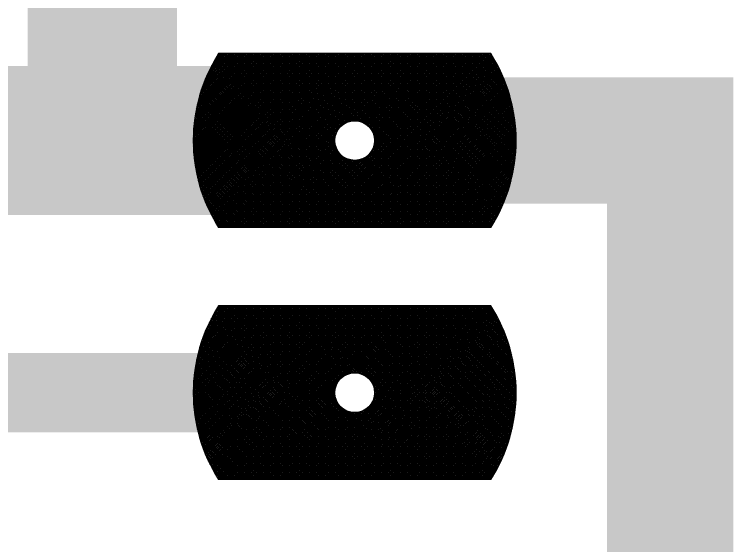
# Model space of a CAD drawing. Extents: x 0 to 395, y 0 to 270.
# Drawn here: x 320.43 to 327.7, y 117.21 to 122.56 of the extents above; entities that cross this region are included whole.
import ezdxf

# ---------------------------------------------------------------- set-up
doc = ezdxf.new("R2010")
doc.units = 0
doc.header["$LTSCALE"] = 0.3
doc.layers.get('0').update_dxf_attribs({"linetype": 'CONTINUOUS'})

# ---------------------------------------------------------------- blocks, each defined once
blk = doc.blocks.new('*X8')
at = {"color": 0}
for p, q in [((70.13, 78.739), (71.006, 79.615)), ((70.1301, 78.7215), (71.0237, 79.615)), ((70.1301, 78.7568), (70.9883, 79.615)), ((70.1304, 78.7041), (71.0413, 79.615)), ((70.1304, 78.7748), (70.9706, 79.615)), ((70.1309, 78.6869), (71.059, 79.615)), ((70.1309, 78.7929), (70.9529, 79.615)), ((70.1315, 78.6698), (71.0767, 79.615)), ((70.1316, 78.8113), (70.9353, 79.615)), ((70.1323, 78.653), (71.0944, 79.615)), ((70.1325, 78.8299), (70.9176, 79.615)), ((70.1333, 78.6363), (71.112, 79.615)), ((70.1336, 78.8487), (70.8999, 79.615)), ((70.1345, 78.6197), (71.1297, 79.615)), ((70.135, 78.8678), (70.8822, 79.615)), ((70.1358, 78.6034), (71.1474, 79.615)), ((70.1367, 78.8871), (70.8646, 79.615)), ((70.1372, 78.5871), (71.1651, 79.615)), ((70.1386, 78.9067), (70.8469, 79.615)), ((70.1388, 78.5711), (71.1828, 79.615)), ((70.1406, 78.5551), (71.2004, 79.615)), ((70.1407, 78.9265), (70.8292, 79.615)), ((70.1424, 78.5393), (71.2181, 79.615)), ((70.1432, 78.9467), (70.8115, 79.615)), ((70.1445, 78.5237), (71.2358, 79.615)), ((70.1459, 78.9671), (70.7938, 79.615)), ((70.1466, 78.5082), (71.2535, 79.615)), ((70.1489, 78.4928), (71.2711, 79.615)), ((70.149, 78.9878), (70.7762, 79.615)), ((70.1513, 78.4775), (71.2888, 79.615)), ((70.1524, 79.0089), (70.7585, 79.615)), ((70.1539, 78.4624), (71.3065, 79.615)), ((70.1561, 79.0303), (70.7408, 79.615)), ((70.1566, 78.4474), (71.3242, 79.615)), ((70.1594, 78.4325), (71.3419, 79.615)), ((70.1603, 79.0521), (70.7231, 79.615)), ((70.1623, 78.4177), (71.3595, 79.615)), ((70.1648, 79.0743), (70.7055, 79.615)), ((70.1653, 78.4031), (71.3772, 79.615)), ((70.1685, 78.3886), (71.3949, 79.615)), ((70.1697, 79.0969), (70.6878, 79.615)), ((70.1717, 78.3742), (71.4126, 79.615)), ((70.175, 79.1199), (70.6701, 79.615)), ((70.1751, 78.3599), (71.4302, 79.615)), ((70.1786, 78.3457), (71.4479, 79.615)), ((70.1809, 79.1435), (70.6524, 79.615)), ((70.1822, 78.3316), (71.4656, 79.615)), ((70.1859, 78.3176), (71.4833, 79.615)), ((70.1872, 79.1675), (70.6347, 79.615)), ((70.1897, 78.3037), (71.5009, 79.615)), ((70.1936, 78.2899), (71.5186, 79.615)), ((70.1942, 79.1921), (70.6171, 79.615)), ((70.1976, 78.2763), (71.5363, 79.615)), ((70.2017, 78.2627), (71.554, 79.615)), ((70.2017, 79.2173), (70.5994, 79.615)), ((70.2059, 78.2492), (71.5717, 79.615)), ((70.2099, 79.2431), (70.5817, 79.615)), ((70.2102, 78.2358), (71.5893, 79.615)), ((70.2146, 78.2226), (71.607, 79.615)), ((70.2188, 79.2697), (70.564, 79.615)), ((70.2191, 78.2094), (71.6247, 79.615)), ((70.2237, 78.1963), (71.6424, 79.615)), ((70.2283, 78.1833), (71.66, 79.615)), ((70.2285, 79.2971), (70.5464, 79.615)), ((70.2331, 78.1704), (71.6777, 79.615)), ((70.238, 78.1576), (71.6954, 79.615)), ((70.2391, 79.3254), (70.5287, 79.615)), ((70.2429, 78.1448), (71.7131, 79.615)), ((70.248, 78.1322), (71.7308, 79.615)), ((70.2508, 79.3548), (70.511, 79.615)), ((70.2531, 78.1196), (71.7484, 79.615)), ((70.2583, 78.1072), (71.7661, 79.615)), ((70.2636, 78.0948), (71.7838, 79.615)), ((70.2636, 79.3853), (70.4933, 79.615)), ((70.269, 78.0825), (71.8015, 79.615)), ((70.2744, 78.0703), (71.8191, 79.615)), ((70.2778, 79.4172), (70.4756, 79.615)), ((70.28, 78.0581), (71.8368, 79.615)), ((70.2856, 78.0461), (71.8545, 79.615)), ((70.2913, 78.0341), (71.8722, 79.615)), ((70.2936, 79.4507), (70.458, 79.615)), ((70.2971, 78.0222), (71.8899, 79.615)), ((70.303, 78.0104), (71.9075, 79.615)), ((70.3089, 77.9987), (71.9252, 79.615)), ((70.3114, 79.4861), (70.4403, 79.615)), ((70.315, 77.9871), (71.9429, 79.615)), ((70.3211, 77.9755), (71.9606, 79.615)), ((70.3273, 77.964), (71.9782, 79.615)), ((70.3317, 79.5241), (70.4226, 79.615)), ((70.3335, 77.9526), (71.9959, 79.615)), ((70.3399, 77.9413), (72.0136, 79.615)), ((70.3463, 77.93), (72.0313, 79.615)), ((72.0416, 77.865), (70.3501, 79.5566)), ((70.3528, 77.9188), (72.049, 79.615)), ((70.3551, 79.5652), (70.4049, 79.615)), ((72.0593, 77.865), (70.3566, 79.5677)), ((70.3593, 77.9077), (72.0666, 79.615)), ((72.077, 77.865), (70.3632, 79.5788)), ((70.366, 77.8967), (72.0843, 79.615)), ((72.0947, 77.865), (70.3699, 79.5898)), ((70.3727, 77.8857), (72.102, 79.615)), ((72.1123, 77.865), (70.3767, 79.6007)), ((70.3795, 77.8748), (72.1197, 79.615)), ((70.383, 79.6107), (70.3873, 79.615)), ((72.13, 77.865), (70.3835, 79.6115)), ((70.3873, 77.865), (72.1373, 79.615)), ((72.1477, 77.865), (70.3977, 79.615)), ((70.405, 77.865), (72.155, 79.615)), ((72.1654, 77.865), (70.4154, 79.615)), ((70.4227, 77.865), (72.1727, 79.615)), ((72.1831, 77.865), (70.4331, 79.615)), ((70.4404, 77.865), (72.1904, 79.615)), ((72.2007, 77.865), (70.4507, 79.615)), ((70.4581, 77.865), (72.2081, 79.615)), ((72.2184, 77.865), (70.4684, 79.615)), ((70.4757, 77.865), (72.2257, 79.615)), ((72.2361, 77.865), (70.4861, 79.615)), ((70.4934, 77.865), (72.2434, 79.615)), ((72.2538, 77.865), (70.5038, 79.615)), ((70.5111, 77.865), (72.2611, 79.615)), ((72.2714, 77.865), (70.5214, 79.615)), ((70.5288, 77.865), (72.2788, 79.615)), ((72.2891, 77.865), (70.5391, 79.615)), ((70.5464, 77.865), (72.2964, 79.615)), ((72.3068, 77.865), (70.5568, 79.615)), ((70.5641, 77.865), (72.3141, 79.615)), ((72.3245, 77.865), (70.5745, 79.615)), ((70.5818, 77.865), (72.3318, 79.615)), ((72.3422, 77.865), (70.5922, 79.615)), ((71.5781, 78.6468), (70.6098, 79.615)), ((71.565, 78.6775), (70.6275, 79.615)), ((71.5588, 78.7014), (70.6452, 79.615)), ((71.5558, 78.7221), (70.6629, 79.615)), ((71.555, 78.7405), (70.6805, 79.615)), ((71.5558, 78.7575), (70.6982, 79.615)), ((71.5578, 78.7731), (70.7159, 79.615)), ((71.5608, 78.7878), (70.7336, 79.615)), ((71.5647, 78.8016), (70.7513, 79.615)), ((71.5694, 78.8145), (70.7689, 79.615)), ((71.5748, 78.8268), (70.7866, 79.615)), ((71.5809, 78.8384), (70.8043, 79.615)), ((71.5876, 78.8494), (70.822, 79.615)), ((71.5948, 78.8598), (70.8396, 79.615)), ((71.6027, 78.8696), (70.8573, 79.615)), ((71.6111, 78.8789), (70.875, 79.615)), ((71.6201, 78.8876), (70.8927, 79.615)), ((71.6296, 78.8958), (70.9104, 79.615)), ((71.6396, 78.9034), (70.928, 79.615)), ((71.6503, 78.9104), (70.9457, 79.615)), ((71.6616, 78.9168), (70.9634, 79.615)), ((71.6734, 78.9226), (70.9811, 79.615)), ((71.686, 78.9277), (70.9987, 79.615)), ((71.6993, 78.9321), (71.0164, 79.615)), ((71.7135, 78.9356), (71.0341, 79.615)), ((71.7285, 78.9382), (71.0518, 79.615)), ((71.7447, 78.9397), (71.0695, 79.615)), ((71.7623, 78.9399), (71.0871, 79.615)), ((71.7816, 78.9382), (71.1048, 79.615)), ((71.8034, 78.934), (71.1225, 79.615)), ((71.8296, 78.9256), (71.1402, 79.615)), ((71.8674, 78.9054), (71.1578, 79.615)), ((71.1652, 77.865), (72.9152, 79.615)), ((72.9255, 77.865), (71.1755, 79.615)), ((71.1828, 77.865), (72.9328, 79.615)), ((72.9432, 77.865), (71.1932, 79.615)), ((71.2005, 77.865), (72.9505, 79.615)), ((72.9609, 77.865), (71.2109, 79.615)), ((71.2182, 77.865), (72.9682, 79.615)), ((72.9786, 77.865), (71.2286, 79.615)), ((71.2359, 77.865), (72.9859, 79.615)), ((72.9962, 77.865), (71.2462, 79.615)), ((71.2536, 77.865), (73.0036, 79.615)), ((73.0139, 77.865), (71.2639, 79.615)), ((71.2712, 77.865), (73.0212, 79.615)), ((73.0316, 77.865), (71.2816, 79.615)), ((71.2889, 77.865), (73.0389, 79.615)), ((73.0493, 77.865), (71.2993, 79.615)), ((71.3066, 77.865), (73.0566, 79.615)), ((73.0669, 77.865), (71.3169, 79.615)), ((71.3243, 77.865), (73.0743, 79.615)), ((73.0846, 77.865), (71.3346, 79.615)), ((71.3419, 77.865), (73.0919, 79.615)), ((73.1023, 77.865), (71.3523, 79.615)), ((71.3596, 77.865), (73.1096, 79.615)), ((73.12, 77.865), (71.37, 79.615)), ((71.3773, 77.865), (73.1255, 79.6132)), ((73.1295, 77.8732), (71.3877, 79.615)), ((71.395, 77.865), (73.1323, 79.6023)), ((73.1363, 77.884), (71.4053, 79.615)), ((71.4127, 77.865), (73.1391, 79.5914)), ((73.143, 77.895), (71.423, 79.615)), ((71.4303, 77.865), (73.1458, 79.5805)), ((73.1497, 77.906), (71.4407, 79.615)), ((71.448, 77.865), (73.1524, 79.5694)), ((73.1562, 77.9171), (71.4584, 79.615)), ((71.4657, 77.865), (73.1589, 79.5583)), ((73.1627, 77.9283), (71.476, 79.615)), ((71.4834, 77.865), (73.1654, 79.5471)), ((73.1692, 77.9395), (71.4937, 79.615)), ((73.1755, 77.9509), (71.5114, 79.615)), ((73.1818, 77.9623), (71.5291, 79.615)), ((73.188, 77.9738), (71.5468, 79.615)), ((73.1941, 77.9853), (71.5644, 79.615)), ((73.2002, 77.9969), (71.5821, 79.615)), ((73.2061, 78.0087), (71.5998, 79.615)), ((73.212, 78.0205), (71.6175, 79.615)), ((71.6328, 78.8983), (72.3495, 79.615)), ((73.2178, 78.0323), (71.6351, 79.615)), ((73.2235, 78.0443), (71.6528, 79.615)), ((73.2292, 78.0563), (71.6705, 79.615)), ((71.6758, 78.9237), (72.3672, 79.615)), ((73.2347, 78.0684), (71.6882, 79.615)), ((71.7029, 78.9331), (72.3848, 79.615)), ((73.2402, 78.0806), (71.7059, 79.615)), ((73.2456, 78.0929), (71.7235, 79.615)), ((71.7253, 78.9378), (72.4025, 79.615)), ((73.2509, 78.1053), (71.7412, 79.615)), ((71.7449, 78.9397), (72.4202, 79.615)), ((73.2561, 78.1177), (71.7589, 79.615)), ((71.7627, 78.9399), (72.4379, 79.615)), ((73.2613, 78.1303), (71.7766, 79.615)), ((71.7791, 78.9385), (72.4555, 79.615)), ((73.2663, 78.1429), (71.7942, 79.615)), ((71.7943, 78.9361), (72.4732, 79.615)), ((71.8086, 78.9327), (72.4909, 79.615)), ((73.2713, 78.1556), (71.8119, 79.615)), ((71.822, 78.9284), (72.5086, 79.615)), ((73.2762, 78.1684), (71.8296, 79.615)), ((71.8347, 78.9234), (72.5263, 79.615)), ((71.8467, 78.9177), (72.5439, 79.615)), ((73.2809, 78.1813), (71.8473, 79.615)), ((71.858, 78.9114), (72.5616, 79.615)), ((73.2856, 78.1943), (71.865, 79.615)), ((71.8688, 78.9045), (72.5793, 79.615)), ((71.8789, 78.897), (72.597, 79.615)), ((73.2902, 78.2074), (71.8826, 79.615)), ((71.8885, 78.8889), (72.6146, 79.615)), ((71.8976, 78.8803), (72.6323, 79.615)), ((73.2947, 78.2206), (71.9003, 79.615)), ((71.9061, 78.8711), (72.65, 79.615)), ((71.914, 78.8613), (72.6677, 79.615)), ((73.2992, 78.2338), (71.918, 79.615)), ((71.9214, 78.851), (72.6854, 79.615)), ((71.9281, 78.8401), (72.703, 79.615)), ((71.9343, 78.8286), (72.7207, 79.615)), ((71.9347, 78.6522), (72.8975, 79.615)), ((73.3035, 78.2472), (71.9357, 79.615)), ((71.9398, 78.8164), (72.7384, 79.615)), ((71.9446, 78.8036), (72.7561, 79.615)), ((71.9462, 78.6814), (72.8798, 79.615)), ((71.9487, 78.7899), (72.7737, 79.615)), ((71.9518, 78.7754), (72.7914, 79.615)), ((71.9519, 78.7047), (72.8621, 79.615)), ((73.3077, 78.2606), (71.9533, 79.615)), ((71.954, 78.7599), (72.8091, 79.615)), ((71.9544, 78.725), (72.8445, 79.615)), ((71.955, 78.7432), (72.8268, 79.615)), ((73.3118, 78.2742), (71.971, 79.615)), ((73.3158, 78.2879), (71.9887, 79.615)), ((73.3198, 78.3016), (72.0064, 79.615)), ((73.3236, 78.3155), (72.024, 79.615)), ((73.3273, 78.3294), (72.0417, 79.615)), ((73.3309, 78.3435), (72.0594, 79.615)), ((73.3344, 78.3577), (72.0771, 79.615)), ((73.3378, 78.372), (72.0948, 79.615)), ((73.3411, 78.3864), (72.1124, 79.615)), ((73.3442, 78.4009), (72.1301, 79.615)), ((73.3473, 78.4155), (72.1478, 79.615)), ((73.3502, 78.4303), (72.1655, 79.615)), ((73.353, 78.4451), (72.1831, 79.615)), ((73.3557, 78.4601), (72.2008, 79.615)), ((73.3583, 78.4752), (72.2185, 79.615)), ((73.3607, 78.4905), (72.2362, 79.615)), ((73.363, 78.5058), (72.2539, 79.615)), ((73.3652, 78.5213), (72.2715, 79.615)), ((73.3673, 78.537), (72.2892, 79.615)), ((73.3692, 78.5527), (72.3069, 79.615)), ((73.3709, 78.5686), (72.3246, 79.615)), ((73.3726, 78.5847), (72.3422, 79.615)), ((73.374, 78.6009), (72.3599, 79.615)), ((73.3754, 78.6172), (72.3776, 79.615)), ((73.3765, 78.6338), (72.3953, 79.615)), ((73.3775, 78.6504), (72.413, 79.615)), ((73.3784, 78.6673), (72.4306, 79.615)), ((73.379, 78.6843), (72.4483, 79.615)), ((73.3795, 78.7014), (72.466, 79.615)), ((73.3799, 78.7188), (72.4837, 79.615)), ((73.38, 78.7364), (72.5013, 79.615)), ((73.3799, 78.7541), (72.519, 79.615)), ((73.3797, 78.772), (72.5367, 79.615)), ((73.3792, 78.7902), (72.5544, 79.615)), ((73.3786, 78.8085), (72.5721, 79.615)), ((73.3777, 78.8271), (72.5897, 79.615)), ((73.3765, 78.8459), (72.6074, 79.615)), ((73.3752, 78.8649), (72.6251, 79.615)), ((73.3736, 78.8842), (72.6428, 79.615)), ((73.3717, 78.9037), (72.6604, 79.615)), ((73.3696, 78.9235), (72.6781, 79.615)), ((73.3672, 78.9436), (72.6958, 79.615)), ((73.3645, 78.964), (72.7135, 79.615)), ((73.3615, 78.9847), (72.7312, 79.615)), ((73.3581, 79.0057), (72.7488, 79.615)), ((73.3544, 79.0271), (72.7665, 79.615)), ((73.3504, 79.0488), (72.7842, 79.615)), ((73.3459, 79.0709), (72.8019, 79.615)), ((73.3411, 79.0934), (72.8195, 79.615)), ((73.3358, 79.1164), (72.8372, 79.615)), ((73.33, 79.1399), (72.8549, 79.615)), ((73.3238, 79.1638), (72.8726, 79.615)), ((73.3169, 79.1883), (72.8903, 79.615)), ((73.3095, 79.2134), (72.9079, 79.615)), ((73.3014, 79.2392), (72.9256, 79.615)), ((73.2926, 79.2657), (72.9433, 79.615)), ((73.283, 79.2929), (72.961, 79.615)), ((73.2725, 79.3211), (72.9786, 79.615)), ((73.2611, 79.3503), (72.9963, 79.615)), ((73.2484, 79.3806), (73.014, 79.615)), ((73.2344, 79.4122), (73.0317, 79.615)), ((73.2189, 79.4455), (73.0494, 79.615)), ((73.2014, 79.4806), (73.067, 79.615)), ((73.1816, 79.5181), (73.0847, 79.615)), ((73.1587, 79.5587), (73.1024, 79.615)), ((73.1316, 79.6034), (73.1201, 79.615)), ((71.9179, 77.865), (70.3065, 79.4764)), ((71.9356, 77.865), (70.3125, 79.4881)), ((71.9532, 77.865), (70.3185, 79.4997)), ((71.9709, 77.865), (70.3247, 79.5112)), ((71.9886, 77.865), (70.3309, 79.5227)), ((72.0063, 77.865), (70.3372, 79.5341)), ((72.024, 77.865), (70.3436, 79.5454)), ((71.501, 77.865), (73.1718, 79.5358)), ((71.5187, 77.865), (73.1781, 79.5244)), ((71.5364, 77.865), (73.1844, 79.513)), ((71.5541, 77.865), (73.1905, 79.5015)), ((71.5717, 77.865), (73.1966, 79.4899)), ((71.5894, 77.865), (73.2026, 79.4782)), ((71.8118, 77.865), (70.2722, 79.4047)), ((71.8295, 77.865), (70.2777, 79.4168)), ((71.8472, 77.865), (70.2833, 79.4289)), ((71.8649, 77.865), (70.2889, 79.4409)), ((71.8825, 77.865), (70.2947, 79.4528)), ((71.9002, 77.865), (70.3005, 79.4647)), ((71.6071, 77.865), (73.2086, 79.4665)), ((71.6248, 77.865), (73.2144, 79.4546)), ((71.6425, 77.865), (73.2202, 79.4427)), ((71.6601, 77.865), (73.2259, 79.4307)), ((71.6778, 77.865), (73.2315, 79.4187)), ((71.6955, 77.865), (73.237, 79.4065)), ((71.7058, 77.865), (70.2409, 79.3299)), ((71.7234, 77.865), (70.2459, 79.3426)), ((71.7411, 77.865), (70.2509, 79.3552)), ((71.7588, 77.865), (70.2561, 79.3677)), ((71.7765, 77.865), (70.2614, 79.3801)), ((71.7942, 77.865), (70.2667, 79.3924)), ((71.7132, 77.865), (73.2425, 79.3943)), ((71.7308, 77.865), (73.2478, 79.382)), ((71.7485, 77.865), (73.2531, 79.3696)), ((71.7662, 77.865), (73.2583, 79.3571)), ((71.7839, 77.865), (73.2634, 79.3445)), ((71.8016, 77.865), (73.2684, 79.3318)), ((71.6174, 77.865), (70.2172, 79.2652)), ((71.6351, 77.865), (70.2217, 79.2783)), ((71.6527, 77.865), (70.2264, 79.2913)), ((71.6704, 77.865), (70.2311, 79.3043)), ((71.6881, 77.865), (70.2359, 79.3171)), ((71.8192, 77.865), (73.2733, 79.3191)), ((71.8369, 77.865), (73.2782, 79.3062)), ((71.8546, 77.865), (73.2829, 79.2933)), ((71.8723, 77.865), (73.2876, 79.2803)), ((71.8899, 77.865), (73.2921, 79.2672)), ((71.5113, 77.865), (70.1919, 79.1844)), ((71.529, 77.865), (70.1959, 79.1981)), ((71.5467, 77.865), (70.2, 79.2117)), ((71.5643, 77.865), (70.2041, 79.2252)), ((71.582, 77.865), (70.2084, 79.2386)), ((71.5997, 77.865), (70.2127, 79.2519)), ((71.9076, 77.865), (73.2966, 79.254)), ((71.9253, 77.865), (73.301, 79.2407)), ((71.943, 77.865), (73.3052, 79.2272)), ((71.9607, 77.865), (73.3094, 79.2138)), ((71.9783, 77.865), (73.3135, 79.2002)), ((71.996, 77.865), (73.3175, 79.1865)), ((71.4229, 77.865), (70.1737, 79.1142)), ((71.4406, 77.865), (70.1771, 79.1285)), ((71.4583, 77.865), (70.1807, 79.1426)), ((71.476, 77.865), (70.1843, 79.1566)), ((71.4936, 77.865), (70.1881, 79.1706)), ((72.0137, 77.865), (73.3213, 79.1727)), ((72.0314, 77.865), (73.3251, 79.1587)), ((72.049, 77.865), (73.3288, 79.1447)), ((72.0667, 77.865), (73.3324, 79.1306)), ((72.0844, 77.865), (73.3358, 79.1164)), ((71.3345, 77.865), (70.1582, 79.0413)), ((71.3522, 77.865), (70.1611, 79.0562)), ((71.3699, 77.865), (70.164, 79.0708)), ((71.3876, 77.865), (70.1671, 79.0854)), ((71.4052, 77.865), (70.1704, 79.0999)), ((72.1021, 77.865), (73.3391, 79.1021)), ((72.1198, 77.865), (73.3424, 79.0876)), ((72.1374, 77.865), (73.3455, 79.0731)), ((72.1551, 77.865), (73.3485, 79.0584)), ((72.1728, 77.865), (73.3514, 79.0436)), ((71.2461, 77.865), (70.1457, 78.9654)), ((71.2638, 77.865), (70.148, 78.9809)), ((71.2815, 77.865), (70.1503, 78.9962)), ((71.2992, 77.865), (70.1528, 79.0114)), ((71.3169, 77.865), (70.1554, 79.0264)), ((72.1905, 77.865), (73.3542, 79.0287)), ((72.2081, 77.865), (73.3568, 79.0136)), ((72.2258, 77.865), (73.3593, 78.9985)), ((72.2435, 77.865), (73.3617, 78.9832)), ((72.2612, 77.865), (73.364, 78.9678)), ((71.1754, 77.865), (70.1381, 78.9023)), ((71.1931, 77.865), (70.1398, 78.9183)), ((71.2108, 77.865), (70.1416, 78.9341)), ((71.2285, 77.865), (70.1436, 78.9499)), ((72.2789, 77.865), (73.3661, 78.9522)), ((72.2965, 77.865), (73.3681, 78.9365)), ((72.3142, 77.865), (73.3699, 78.9207)), ((72.3319, 77.865), (73.3716, 78.9047)), ((71.087, 77.865), (70.132, 78.8201)), ((71.1047, 77.865), (70.1329, 78.8368)), ((71.1224, 77.865), (70.134, 78.8534)), ((71.1401, 77.865), (70.1352, 78.8699)), ((71.1578, 77.865), (70.1366, 78.8862)), ((70.5995, 77.865), (71.5967, 78.8622)), ((70.6172, 77.865), (71.5713, 78.8192)), ((72.9078, 77.865), (71.9204, 78.8524)), ((72.3496, 77.865), (73.3732, 78.8886)), ((72.3672, 77.865), (73.3746, 78.8724)), ((72.3849, 77.865), (73.3759, 78.8559)), ((72.4026, 77.865), (73.377, 78.8394)), ((72.4203, 77.865), (73.3779, 78.8226)), ((71.0163, 77.865), (70.13, 78.7513)), ((71.034, 77.865), (70.1303, 78.7688)), ((71.0517, 77.865), (70.1307, 78.786)), ((71.0694, 77.865), (70.1312, 78.8031)), ((70.6348, 77.865), (71.5619, 78.7921)), ((70.6525, 77.865), (71.5572, 78.7697)), ((70.6702, 77.865), (71.5553, 78.7501)), ((72.8902, 77.865), (71.9406, 78.8146)), ((72.8725, 77.865), (71.949, 78.7884)), ((72.8548, 77.865), (71.9532, 78.7666)), ((72.8371, 77.865), (71.9549, 78.7473)), ((72.438, 77.865), (73.3787, 78.8057)), ((72.4556, 77.865), (73.3793, 78.7886)), ((72.4733, 77.865), (73.3797, 78.7714)), ((72.491, 77.865), (73.3799, 78.754)), ((70.9987, 77.865), (70.13, 78.7336)), ((70.981, 77.865), (70.1302, 78.7158)), ((70.9633, 77.865), (70.1305, 78.6978)), ((70.9456, 77.865), (70.1311, 78.6795)), ((70.6879, 77.865), (71.5551, 78.7323)), ((70.7055, 77.865), (71.5565, 78.7159)), ((70.7232, 77.865), (71.5589, 78.7007)), ((70.7409, 77.865), (71.5623, 78.6864)), ((70.7586, 77.865), (71.5666, 78.673)), ((72.7664, 77.865), (71.9471, 78.6843)), ((72.7841, 77.865), (71.9506, 78.6985)), ((72.8018, 77.865), (71.9532, 78.7135)), ((72.8195, 77.865), (71.9547, 78.7297)), ((72.5087, 77.865), (73.38, 78.7363)), ((72.5263, 77.865), (73.3799, 78.7185)), ((72.544, 77.865), (73.3795, 78.7005)), ((72.5617, 77.865), (73.379, 78.6823)), ((70.9279, 77.865), (70.1319, 78.661)), ((70.9103, 77.865), (70.1329, 78.6423)), ((70.8926, 77.865), (70.1342, 78.6234)), ((70.8749, 77.865), (70.1357, 78.6042)), ((70.7763, 77.865), (71.5716, 78.6603)), ((70.7939, 77.865), (71.5773, 78.6483)), ((70.8116, 77.865), (71.5836, 78.637)), ((70.8293, 77.865), (71.5905, 78.6262)), ((70.847, 77.865), (71.598, 78.6161)), ((70.8646, 77.865), (71.6061, 78.6065)), ((72.6427, 77.865), (71.9026, 78.6051)), ((72.6604, 77.865), (71.9108, 78.6146)), ((72.678, 77.865), (71.9184, 78.6246)), ((72.6957, 77.865), (71.9254, 78.6353)), ((72.7134, 77.865), (71.9318, 78.6466)), ((72.7311, 77.865), (71.9376, 78.6584)), ((72.7487, 77.865), (71.9427, 78.671)), ((72.5794, 77.865), (73.3782, 78.6638)), ((72.5971, 77.865), (73.3772, 78.6452)), ((72.6147, 77.865), (73.376, 78.6263)), ((72.6324, 77.865), (73.3746, 78.6072)), ((70.8572, 77.865), (70.1374, 78.5848)), ((70.8396, 77.865), (70.1394, 78.5651)), ((70.8219, 77.865), (70.1417, 78.5452)), ((70.8823, 77.865), (71.6147, 78.5974)), ((70.9, 77.865), (71.6239, 78.5889)), ((70.9177, 77.865), (71.6337, 78.581)), ((70.9354, 77.865), (71.644, 78.5736)), ((70.953, 77.865), (71.6549, 78.5669)), ((70.9707, 77.865), (71.6664, 78.5607)), ((70.9884, 77.865), (71.6786, 78.5552)), ((71.0061, 77.865), (71.6914, 78.5504)), ((71.0237, 77.865), (71.7051, 78.5463)), ((71.0414, 77.865), (71.7196, 78.5432)), ((71.0591, 77.865), (71.7351, 78.541)), ((71.0768, 77.865), (71.7518, 78.54)), ((71.0945, 77.865), (71.77, 78.5406)), ((71.1121, 77.865), (71.7903, 78.5431)), ((71.1298, 77.865), (71.8136, 78.5488)), ((71.1475, 77.865), (71.8428, 78.5603)), ((72.3598, 77.865), (71.6618, 78.5631)), ((72.3775, 77.865), (71.6925, 78.55)), ((72.3952, 77.865), (71.7164, 78.5438)), ((72.4129, 77.865), (71.7371, 78.5408)), ((72.4305, 77.865), (71.7555, 78.54)), ((72.4482, 77.865), (71.7725, 78.5408)), ((72.4659, 77.865), (71.7881, 78.5428)), ((72.4836, 77.865), (71.8028, 78.5458)), ((72.5013, 77.865), (71.8166, 78.5497)), ((72.5189, 77.865), (71.8295, 78.5544)), ((72.5366, 77.865), (71.8418, 78.5598)), ((72.5543, 77.865), (71.8534, 78.5659)), ((72.572, 77.865), (71.8644, 78.5726)), ((72.5896, 77.865), (71.8748, 78.5798)), ((72.6073, 77.865), (71.8846, 78.5877)), ((72.625, 77.865), (71.8939, 78.5961)), ((72.6501, 77.865), (73.3729, 78.5878)), ((72.6678, 77.865), (73.3709, 78.5681)), ((72.6854, 77.865), (73.3686, 78.5482)), ((72.7031, 77.865), (73.3661, 78.528)), ((70.8042, 77.865), (70.1443, 78.5249)), ((70.7865, 77.865), (70.1472, 78.5043)), ((70.7688, 77.865), (70.1504, 78.4835)), ((70.7512, 77.865), (70.1539, 78.4623)), ((72.7208, 77.865), (73.3633, 78.5075)), ((72.7385, 77.865), (73.3601, 78.4867)), ((72.7562, 77.865), (73.3566, 78.4655)), ((70.7335, 77.865), (70.1578, 78.4407)), ((70.7158, 77.865), (70.1621, 78.4187)), ((70.6981, 77.865), (70.1667, 78.3964)), ((72.7738, 77.865), (73.3528, 78.444)), ((72.7915, 77.865), (73.3486, 78.4221)), ((72.8092, 77.865), (73.344, 78.3998)), ((70.6805, 77.865), (70.1718, 78.3736)), ((70.6628, 77.865), (70.1774, 78.3504)), ((70.6451, 77.865), (70.1835, 78.3267)), ((72.8269, 77.865), (73.339, 78.3771)), ((72.8445, 77.865), (73.3335, 78.3539)), ((72.8622, 77.865), (73.3275, 78.3303)), ((70.6274, 77.865), (70.19, 78.3024)), ((70.6097, 77.865), (70.1972, 78.2776)), ((70.5921, 77.865), (70.205, 78.2521)), ((72.8799, 77.865), (73.321, 78.3061)), ((72.8976, 77.865), (73.3139, 78.2814)), ((72.9153, 77.865), (73.3062, 78.256)), ((70.5744, 77.865), (70.2135, 78.2259)), ((70.5567, 77.865), (70.2227, 78.199)), ((70.539, 77.865), (70.2328, 78.1713)), ((72.9329, 77.865), (73.2979, 78.2299)), ((72.9506, 77.865), (73.2888, 78.2032)), ((72.9683, 77.865), (73.2788, 78.1755)), ((70.5214, 77.865), (70.2438, 78.1425)), ((70.5037, 77.865), (70.2559, 78.1127)), ((72.986, 77.865), (73.2679, 78.147)), ((73.0036, 77.865), (73.256, 78.1173)), ((70.486, 77.865), (70.2693, 78.0817)), ((70.4683, 77.865), (70.2842, 78.0492)), ((73.0213, 77.865), (73.2428, 78.0865)), ((73.039, 77.865), (73.2282, 78.0542)), ((73.0567, 77.865), (73.2119, 78.0202)), ((70.4506, 77.865), (70.3007, 78.0149)), ((70.433, 77.865), (70.3195, 77.9785)), ((73.0744, 77.865), (73.1935, 77.9842)), ((73.092, 77.865), (73.1725, 77.9455)), ((70.4153, 77.865), (70.3409, 77.9394)), ((70.3976, 77.865), (70.366, 77.8966)), ((73.1097, 77.865), (73.1481, 77.9034))]:
    blk.add_line(p, q, dxfattribs=at)
blk = doc.blocks.new('*X7')
at = {"color": 0}
for p, q in [((70.13, 81.2846), (71.0004, 82.155)), ((70.1301, 81.267), (71.0181, 82.155)), ((70.1302, 81.3024), (70.9827, 82.155)), ((70.1303, 81.2495), (71.0357, 82.155)), ((70.1305, 81.3205), (70.965, 82.155)), ((70.1307, 81.2323), (71.0534, 82.155)), ((70.1311, 81.3387), (70.9474, 82.155)), ((70.1313, 81.2152), (71.0711, 82.155)), ((70.1318, 81.3572), (70.9297, 82.155)), ((70.1321, 81.1983), (71.0888, 82.155)), ((70.1328, 81.3758), (70.912, 82.155)), ((70.133, 81.1815), (71.1065, 82.155)), ((70.1341, 81.1649), (71.1241, 82.155)), ((70.1341, 81.3947), (70.8943, 82.155)), ((70.1353, 81.1485), (71.1418, 82.155)), ((70.1355, 81.4139), (70.8766, 82.155)), ((70.1367, 81.1322), (71.1595, 82.155)), ((70.1372, 81.4333), (70.859, 82.155)), ((70.1383, 81.1161), (71.1772, 82.155)), ((70.1392, 81.4529), (70.8413, 82.155)), ((70.14, 81.1001), (71.1948, 82.155)), ((70.1415, 81.4729), (70.8236, 82.155)), ((70.1418, 81.0843), (71.2125, 82.155)), ((70.1438, 81.0686), (71.2302, 82.155)), ((70.144, 81.4931), (70.8059, 82.155)), ((70.1459, 81.053), (71.2479, 82.155)), ((70.1469, 81.5136), (70.7883, 82.155)), ((70.1482, 81.0376), (71.2656, 82.155)), ((70.15, 81.5345), (70.7706, 82.155)), ((70.1506, 81.0223), (71.2832, 82.155)), ((70.1531, 81.0072), (71.3009, 82.155)), ((70.1535, 81.5556), (70.7529, 82.155)), ((70.1557, 80.9921), (71.3186, 82.155)), ((70.1574, 81.5772), (70.7352, 82.155)), ((70.1585, 80.9772), (71.3363, 82.155)), ((70.1613, 80.9624), (71.3539, 82.155)), ((70.1616, 81.5991), (70.7175, 82.155)), ((70.1643, 80.9477), (71.3716, 82.155)), ((70.1663, 81.6214), (70.6999, 82.155)), ((70.1674, 80.9331), (71.3893, 82.155)), ((70.1707, 80.9187), (71.407, 82.155)), ((70.1713, 81.6441), (70.6822, 82.155)), ((70.174, 80.9044), (71.4247, 82.155)), ((70.1768, 81.6673), (70.6645, 82.155)), ((70.1775, 80.8901), (71.4423, 82.155)), ((70.181, 80.876), (71.46, 82.155)), ((70.1828, 81.691), (70.6468, 82.155)), ((70.1847, 80.862), (71.4777, 82.155)), ((70.1885, 80.8481), (71.4954, 82.155)), ((70.1894, 81.7152), (70.6292, 82.155)), ((70.1923, 80.8343), (71.513, 82.155)), ((70.1963, 80.8206), (71.5307, 82.155)), ((70.1965, 81.74), (70.6115, 82.155)), ((70.2004, 80.807), (71.5484, 82.155)), ((70.2042, 81.7654), (70.5938, 82.155)), ((70.2045, 80.7935), (71.5661, 82.155)), ((70.2088, 80.7801), (71.5838, 82.155)), ((70.2126, 81.7915), (70.5761, 82.155)), ((70.2132, 80.7668), (71.6014, 82.155)), ((70.2176, 80.7535), (71.6191, 82.155)), ((70.2217, 81.8183), (70.5584, 82.155)), ((70.2222, 80.7404), (71.6368, 82.155)), ((70.2268, 80.7274), (71.6545, 82.155)), ((70.2316, 80.7144), (71.6721, 82.155)), ((70.2317, 81.846), (70.5408, 82.155)), ((70.2364, 80.7016), (71.6898, 82.155)), ((70.2413, 80.6888), (71.7075, 82.155)), ((70.2427, 81.8746), (70.5231, 82.155)), ((70.2464, 80.6762), (71.7252, 82.155)), ((70.2514, 80.6636), (71.7429, 82.155)), ((70.2547, 81.9043), (70.5054, 82.155)), ((70.2566, 80.6511), (71.7605, 82.155)), ((70.2619, 80.6387), (71.7782, 82.155)), ((70.2673, 80.6264), (71.7959, 82.155)), ((70.2679, 81.9352), (70.4877, 82.155)), ((70.2727, 80.6141), (71.8136, 82.155)), ((70.2782, 80.602), (71.8312, 82.155)), ((70.2826, 81.9676), (70.4701, 82.155)), ((70.2838, 80.5899), (71.8489, 82.155)), ((70.2895, 80.5779), (71.8666, 82.155)), ((70.2953, 80.566), (71.8843, 82.155)), ((70.299, 82.0016), (70.4524, 82.155)), ((70.3011, 80.5542), (71.902, 82.155)), ((70.307, 80.5424), (71.9196, 82.155)), ((70.313, 80.5307), (71.9373, 82.155)), ((70.3175, 82.0378), (70.4347, 82.155)), ((70.3191, 80.5191), (71.955, 82.155)), ((70.3253, 80.5076), (71.9727, 82.155)), ((70.3315, 80.4962), (71.9903, 82.155)), ((70.3378, 80.4848), (72.008, 82.155)), ((70.3387, 82.0766), (70.417, 82.155)), ((70.3442, 80.4735), (72.0257, 82.155)), ((70.3507, 80.4623), (72.0434, 82.155)), ((72.0472, 80.405), (70.3521, 82.1001)), ((70.3572, 80.4512), (72.0611, 82.155)), ((72.0649, 80.405), (70.3587, 82.1112)), ((70.3633, 82.119), (70.3993, 82.155)), ((70.3639, 80.4401), (72.0787, 82.155)), ((72.0826, 80.405), (70.3653, 82.1223)), ((70.3706, 80.4292), (72.0964, 82.155)), ((72.1003, 80.405), (70.372, 82.1332)), ((70.3773, 80.4182), (72.1141, 82.155)), ((72.1179, 80.405), (70.3788, 82.1441)), ((70.3842, 80.4074), (72.1318, 82.155)), ((72.1356, 80.405), (70.3857, 82.1549)), ((70.3994, 80.405), (72.1494, 82.155)), ((72.1533, 80.405), (70.4033, 82.155)), ((70.4171, 80.405), (72.1671, 82.155)), ((72.171, 80.405), (70.421, 82.155)), ((70.4348, 80.405), (72.1848, 82.155)), ((72.1886, 80.405), (70.4386, 82.155)), ((70.4525, 80.405), (72.2025, 82.155)), ((72.2063, 80.405), (70.4563, 82.155)), ((70.4701, 80.405), (72.2201, 82.155)), ((72.224, 80.405), (70.474, 82.155)), ((70.4878, 80.405), (72.2378, 82.155)), ((72.2417, 80.405), (70.4917, 82.155)), ((70.5055, 80.405), (72.2555, 82.155)), ((72.2594, 80.405), (70.5094, 82.155)), ((70.5232, 80.405), (72.2732, 82.155)), ((72.277, 80.405), (70.527, 82.155)), ((70.5409, 80.405), (72.2909, 82.155)), ((72.2947, 80.405), (70.5447, 82.155)), ((70.5585, 80.405), (72.3085, 82.155)), ((72.3124, 80.405), (70.5624, 82.155)), ((70.5762, 80.405), (72.3262, 82.155)), ((72.3301, 80.405), (70.5801, 82.155)), ((70.5939, 80.405), (72.3439, 82.155)), ((71.6048, 81.148), (70.5977, 82.155)), ((71.5727, 81.1977), (70.6154, 82.155)), ((71.5626, 81.2255), (70.6331, 82.155)), ((71.5575, 81.2482), (70.6508, 82.155)), ((71.5554, 81.2681), (70.6685, 82.155)), ((71.5551, 81.286), (70.6861, 82.155)), ((71.5563, 81.3025), (70.7038, 82.155)), ((71.5586, 81.3179), (70.7215, 82.155)), ((71.5619, 81.3322), (70.7392, 82.155)), ((71.5661, 81.3457), (70.7568, 82.155)), ((71.571, 81.3585), (70.7745, 82.155)), ((71.5767, 81.3705), (70.7922, 82.155)), ((71.5829, 81.3819), (70.8099, 82.155)), ((71.5898, 81.3927), (70.8276, 82.155)), ((71.5973, 81.403), (70.8452, 82.155)), ((71.6053, 81.4126), (70.8629, 82.155)), ((71.6139, 81.4217), (70.8806, 82.155)), ((71.623, 81.4303), (70.8983, 82.155)), ((71.6327, 81.4382), (70.9159, 82.155)), ((71.643, 81.4457), (70.9336, 82.155)), ((71.6538, 81.4525), (70.9513, 82.155)), ((71.6652, 81.4587), (70.969, 82.155)), ((71.6773, 81.4643), (70.9867, 82.155)), ((71.6901, 81.4692), (71.0043, 82.155)), ((71.7037, 81.4733), (71.022, 82.155)), ((71.7181, 81.4766), (71.0397, 82.155)), ((71.7335, 81.4788), (71.0574, 82.155)), ((71.7501, 81.4799), (71.075, 82.155)), ((71.7681, 81.4796), (71.0927, 82.155)), ((71.7882, 81.4772), (71.1104, 82.155)), ((71.8111, 81.472), (71.1281, 82.155)), ((71.8395, 81.4613), (71.1458, 82.155)), ((72.9134, 80.405), (71.1634, 82.155)), ((71.1773, 80.405), (72.9273, 82.155)), ((72.9311, 80.405), (71.1811, 82.155)), ((71.1949, 80.405), (72.9449, 82.155)), ((72.9488, 80.405), (71.1988, 82.155)), ((71.2126, 80.405), (72.9626, 82.155)), ((72.9665, 80.405), (71.2165, 82.155)), ((71.2303, 80.405), (72.9803, 82.155)), ((72.9841, 80.405), (71.2341, 82.155)), ((71.248, 80.405), (72.998, 82.155)), ((73.0018, 80.405), (71.2518, 82.155)), ((71.2656, 80.405), (73.0156, 82.155)), ((73.0195, 80.405), (71.2695, 82.155)), ((71.2833, 80.405), (73.0333, 82.155)), ((73.0372, 80.405), (71.2872, 82.155)), ((71.301, 80.405), (73.051, 82.155)), ((73.0548, 80.405), (71.3048, 82.155)), ((71.3187, 80.405), (73.0687, 82.155)), ((73.0725, 80.405), (71.3225, 82.155)), ((71.3364, 80.405), (73.0864, 82.155)), ((73.0902, 80.405), (71.3402, 82.155)), ((71.354, 80.405), (73.104, 82.155)), ((73.1079, 80.405), (71.3579, 82.155)), ((71.3717, 80.405), (73.1217, 82.155)), ((73.1248, 80.4058), (71.3756, 82.155)), ((71.3894, 80.405), (73.1302, 82.1458)), ((73.1316, 80.4166), (71.3932, 82.155)), ((71.4071, 80.405), (73.137, 82.1349)), ((73.1384, 80.4275), (71.4109, 82.155)), ((71.4247, 80.405), (73.1437, 82.1239)), ((73.1451, 80.4385), (71.4286, 82.155)), ((71.4424, 80.405), (73.1503, 82.1129)), ((73.1518, 80.4495), (71.4463, 82.155)), ((71.4601, 80.405), (73.1569, 82.1018)), ((73.1583, 80.4606), (71.4639, 82.155)), ((73.1648, 80.4718), (71.4816, 82.155)), ((73.1712, 80.4831), (71.4993, 82.155)), ((73.1775, 80.4945), (71.517, 82.155)), ((73.1838, 80.5059), (71.5347, 82.155)), ((73.1899, 80.5174), (71.5523, 82.155)), ((73.196, 80.529), (71.57, 82.155)), ((73.2021, 80.5406), (71.5877, 82.155)), ((73.208, 80.5524), (71.6054, 82.155)), ((73.2139, 80.5642), (71.623, 82.155)), ((73.2196, 80.5761), (71.6407, 82.155)), ((73.2253, 80.5881), (71.6584, 82.155)), ((71.6654, 81.4588), (72.3616, 82.155)), ((73.2309, 80.6001), (71.6761, 82.155)), ((73.2365, 80.6123), (71.6938, 82.155)), ((71.6951, 81.4708), (72.3792, 82.155)), ((73.2419, 80.6245), (71.7114, 82.155)), ((71.7186, 81.4767), (72.3969, 82.155)), ((73.2473, 80.6368), (71.7291, 82.155)), ((71.739, 81.4794), (72.4146, 82.155)), ((73.2526, 80.6492), (71.7468, 82.155)), ((71.7573, 81.48), (72.4323, 82.155)), ((73.2578, 80.6617), (71.7645, 82.155)), ((71.7741, 81.4791), (72.45, 82.155)), ((73.2629, 80.6743), (71.7821, 82.155)), ((71.7896, 81.477), (72.4676, 82.155)), ((73.2679, 80.6869), (71.7998, 82.155)), ((71.8042, 81.4739), (72.4853, 82.155)), ((73.2728, 80.6997), (71.8175, 82.155)), ((71.8179, 81.4699), (72.503, 82.155)), ((71.8308, 81.4651), (72.5207, 82.155)), ((73.2777, 80.7125), (71.8352, 82.155)), ((71.843, 81.4596), (72.5383, 82.155)), ((73.2824, 80.7254), (71.8529, 82.155)), ((71.8545, 81.4535), (72.556, 82.155)), ((71.8654, 81.4467), (72.5737, 82.155)), ((73.2871, 80.7384), (71.8705, 82.155)), ((71.8758, 81.4394), (72.5914, 82.155)), ((71.8856, 81.4315), (72.6091, 82.155)), ((73.2917, 80.7515), (71.8882, 82.155)), ((71.8948, 81.423), (72.6267, 82.155)), ((71.9034, 81.414), (72.6444, 82.155)), ((73.2961, 80.7647), (71.9059, 82.155)), ((71.9116, 81.4045), (72.6621, 82.155)), ((71.9162, 81.1616), (72.9096, 82.155)), ((71.9191, 81.3943), (72.6798, 82.155)), ((73.3005, 80.778), (71.9236, 82.155)), ((71.9261, 81.3836), (72.6974, 82.155)), ((71.9324, 81.3723), (72.7151, 82.155)), ((71.9382, 81.3603), (72.7328, 82.155)), ((71.9394, 81.2025), (72.8919, 82.155)), ((73.3048, 80.7914), (71.9412, 82.155)), ((71.9432, 81.3477), (72.7505, 82.155)), ((71.9475, 81.3343), (72.7682, 82.155)), ((71.9484, 81.2292), (72.8742, 82.155)), ((71.9509, 81.3201), (72.7858, 82.155)), ((71.9529, 81.2514), (72.8565, 82.155)), ((71.9534, 81.3049), (72.8035, 82.155)), ((71.9548, 81.2886), (72.8212, 82.155)), ((71.9548, 81.2709), (72.8389, 82.155)), ((73.309, 80.8049), (71.9589, 82.155)), ((73.3131, 80.8185), (71.9766, 82.155)), ((73.3171, 80.8322), (71.9943, 82.155)), ((73.321, 80.846), (72.012, 82.155)), ((73.3248, 80.8599), (72.0296, 82.155)), ((73.3284, 80.8739), (72.0473, 82.155)), ((73.332, 80.888), (72.065, 82.155)), ((73.3355, 80.9022), (72.0827, 82.155)), ((73.3388, 80.9165), (72.1003, 82.155)), ((73.3421, 80.931), (72.118, 82.155)), ((73.3452, 80.9455), (72.1357, 82.155)), ((73.3482, 80.9602), (72.1534, 82.155)), ((73.3511, 80.9749), (72.1711, 82.155)), ((73.3539, 80.9898), (72.1887, 82.155)), ((73.3565, 81.0049), (72.2064, 82.155)), ((73.3591, 81.02), (72.2241, 82.155)), ((73.3615, 81.0353), (72.2418, 82.155)), ((73.3637, 81.0507), (72.2594, 82.155)), ((73.3659, 81.0662), (72.2771, 82.155)), ((73.3679, 81.0819), (72.2948, 82.155)), ((73.3697, 81.0977), (72.3125, 82.155)), ((73.3715, 81.1137), (72.3302, 82.155)), ((73.373, 81.1298), (72.3478, 82.155)), ((73.3745, 81.146), (72.3655, 82.155)), ((73.3757, 81.1624), (72.3832, 82.155)), ((73.3769, 81.179), (72.4009, 82.155)), ((73.3778, 81.1957), (72.4185, 82.155)), ((73.3786, 81.2126), (72.4362, 82.155)), ((73.3792, 81.2297), (72.4539, 82.155)), ((73.3797, 81.2469), (72.4716, 82.155)), ((73.3799, 81.2643), (72.4893, 82.155)), ((73.38, 81.2819), (72.5069, 82.155)), ((73.3799, 81.2997), (72.5246, 82.155)), ((73.3796, 81.3177), (72.5423, 82.155)), ((73.379, 81.3359), (72.56, 82.155)), ((73.3783, 81.3543), (72.5776, 82.155)), ((73.3773, 81.373), (72.5953, 82.155)), ((73.3761, 81.3919), (72.613, 82.155)), ((73.3747, 81.411), (72.6307, 82.155)), ((73.373, 81.4303), (72.6484, 82.155)), ((73.3711, 81.4499), (72.666, 82.155)), ((73.3689, 81.4698), (72.6837, 82.155)), ((73.3664, 81.49), (72.7014, 82.155)), ((73.3636, 81.5105), (72.7191, 82.155)), ((73.3605, 81.5313), (72.7367, 82.155)), ((73.357, 81.5524), (72.7544, 82.155)), ((73.3532, 81.5739), (72.7721, 82.155)), ((73.349, 81.5957), (72.7898, 82.155)), ((73.3445, 81.618), (72.8075, 82.155)), ((73.3395, 81.6407), (72.8251, 82.155)), ((73.334, 81.6638), (72.8428, 82.155)), ((73.3281, 81.6874), (72.8605, 82.155)), ((73.3217, 81.7115), (72.8782, 82.155)), ((73.3147, 81.7362), (72.8958, 82.155)), ((73.307, 81.7615), (72.9135, 82.155)), ((73.2987, 81.7875), (72.9312, 82.155)), ((73.2897, 81.8142), (72.9489, 82.155)), ((73.2798, 81.8417), (72.9666, 82.155)), ((73.269, 81.8702), (72.9842, 82.155)), ((73.2572, 81.8997), (73.0019, 82.155)), ((73.2441, 81.9304), (73.0196, 82.155)), ((73.2297, 81.9626), (73.0373, 82.155)), ((73.2136, 81.9964), (73.0549, 82.155)), ((73.1954, 82.0322), (73.0726, 82.155)), ((73.1747, 82.0706), (73.0903, 82.155)), ((73.1507, 82.1123), (73.108, 82.155)), ((71.9412, 80.405), (70.3144, 82.0318)), ((71.9588, 80.405), (70.3205, 82.0434)), ((71.9765, 80.405), (70.3266, 82.0549)), ((71.9942, 80.405), (70.3329, 82.0663)), ((72.0119, 80.405), (70.3392, 82.0776)), ((72.0295, 80.405), (70.3456, 82.0889)), ((71.4778, 80.405), (73.1634, 82.0906)), ((71.4955, 80.405), (73.1698, 82.0793)), ((71.5131, 80.405), (73.1761, 82.068)), ((71.5308, 80.405), (73.1824, 82.0566)), ((71.5485, 80.405), (73.1886, 82.0451)), ((71.5662, 80.405), (73.1947, 82.0336)), ((71.5838, 80.405), (73.2008, 82.0219)), ((71.8174, 80.405), (70.2739, 81.9485)), ((71.8351, 80.405), (70.2794, 81.9607)), ((71.8528, 80.405), (70.285, 81.9727)), ((71.8704, 80.405), (70.2907, 81.9847)), ((71.8881, 80.405), (70.2965, 81.9966)), ((71.9058, 80.405), (70.3024, 82.0084)), ((71.9235, 80.405), (70.3083, 82.0201)), ((71.6015, 80.405), (73.2067, 82.0102)), ((71.6192, 80.405), (73.2126, 81.9984)), ((71.6369, 80.405), (73.2184, 81.9865)), ((71.6546, 80.405), (73.2241, 81.9745)), ((71.6722, 80.405), (73.2297, 81.9625)), ((71.6899, 80.405), (73.2353, 81.9504)), ((71.729, 80.405), (70.2475, 81.8866)), ((71.7467, 80.405), (70.2526, 81.8991)), ((71.7644, 80.405), (70.2578, 81.9116)), ((71.7821, 80.405), (70.2631, 81.924)), ((71.7997, 80.405), (70.2684, 81.9363)), ((71.7076, 80.405), (73.2407, 81.9382)), ((71.7253, 80.405), (73.2461, 81.9259)), ((71.7429, 80.405), (73.2514, 81.9135)), ((71.7606, 80.405), (73.2566, 81.901)), ((71.7783, 80.405), (73.2618, 81.8885)), ((71.796, 80.405), (73.2668, 81.8758)), ((71.623, 80.405), (70.2186, 81.8093)), ((71.6406, 80.405), (70.2232, 81.8224)), ((71.6583, 80.405), (70.2279, 81.8354)), ((71.676, 80.405), (70.2326, 81.8484)), ((71.6937, 80.405), (70.2375, 81.8612)), ((71.7113, 80.405), (70.2424, 81.8739)), ((71.8137, 80.405), (73.2718, 81.8631)), ((71.8313, 80.405), (73.2766, 81.8503)), ((71.849, 80.405), (73.2814, 81.8374)), ((71.8667, 80.405), (73.2861, 81.8244)), ((71.8844, 80.405), (73.2907, 81.8113)), ((71.5346, 80.405), (70.1972, 81.7424)), ((71.5522, 80.405), (70.2013, 81.756)), ((71.5699, 80.405), (70.2055, 81.7695)), ((71.5876, 80.405), (70.2098, 81.7828)), ((71.6053, 80.405), (70.2141, 81.7961)), ((71.902, 80.405), (73.2952, 81.7981)), ((71.9197, 80.405), (73.2996, 81.7849)), ((71.9374, 80.405), (73.3039, 81.7715)), ((71.9551, 80.405), (73.3081, 81.758)), ((71.9728, 80.405), (73.3122, 81.7445)), ((71.9904, 80.405), (73.3162, 81.7308)), ((71.4285, 80.405), (70.1748, 81.6587)), ((71.4462, 80.405), (70.1782, 81.673)), ((71.4639, 80.405), (70.1818, 81.6871)), ((71.4815, 80.405), (70.1855, 81.701)), ((71.4992, 80.405), (70.1893, 81.7149)), ((71.5169, 80.405), (70.1932, 81.7287)), ((72.0081, 80.405), (73.3201, 81.717)), ((72.0258, 80.405), (73.3239, 81.7032)), ((72.0435, 80.405), (73.3276, 81.6892)), ((72.0611, 80.405), (73.3312, 81.6751)), ((72.0788, 80.405), (73.3347, 81.6609)), ((71.3401, 80.405), (70.1591, 81.586)), ((71.3578, 80.405), (70.162, 81.6008)), ((71.3755, 80.405), (70.165, 81.6155)), ((71.3931, 80.405), (70.1681, 81.63)), ((71.4108, 80.405), (70.1714, 81.6444)), ((72.0965, 80.405), (73.3381, 81.6466)), ((72.1142, 80.405), (73.3414, 81.6322)), ((72.1319, 80.405), (73.3445, 81.6177)), ((72.1495, 80.405), (73.3476, 81.603)), ((72.1672, 80.405), (73.3505, 81.5883)), ((71.2694, 80.405), (70.1487, 81.5257)), ((71.2871, 80.405), (70.1511, 81.541)), ((71.3048, 80.405), (70.1536, 81.5561)), ((71.3224, 80.405), (70.1563, 81.5711)), ((72.1849, 80.405), (73.3533, 81.5734)), ((72.2026, 80.405), (73.356, 81.5584)), ((72.2202, 80.405), (73.3585, 81.5433)), ((72.2379, 80.405), (73.361, 81.528)), ((72.2556, 80.405), (73.3633, 81.5127)), ((71.181, 80.405), (70.1386, 81.4474)), ((71.1987, 80.405), (70.1404, 81.4633)), ((71.2164, 80.405), (70.1422, 81.4791)), ((71.234, 80.405), (70.1443, 81.4948)), ((71.2517, 80.405), (70.1464, 81.5103)), ((72.2733, 80.405), (73.3654, 81.4972)), ((72.2909, 80.405), (73.3675, 81.4815)), ((72.3086, 80.405), (73.3694, 81.4657)), ((72.3263, 80.405), (73.3711, 81.4498)), ((71.0926, 80.405), (70.1322, 81.3654)), ((71.1103, 80.405), (70.1332, 81.3821)), ((71.128, 80.405), (70.1343, 81.3986)), ((71.1457, 80.405), (70.1356, 81.415)), ((71.1633, 80.405), (70.1371, 81.4313)), ((70.6116, 80.405), (71.5762, 81.3696)), ((72.344, 80.405), (73.3727, 81.4337)), ((72.3617, 80.405), (73.3742, 81.4175)), ((72.3793, 80.405), (73.3755, 81.4011)), ((72.397, 80.405), (73.3766, 81.3846)), ((72.4147, 80.405), (73.3776, 81.3679)), ((71.0219, 80.405), (70.1301, 81.2968)), ((71.0396, 80.405), (70.1304, 81.3142)), ((71.0573, 80.405), (70.1308, 81.3315)), ((71.075, 80.405), (70.1314, 81.3485)), ((70.6292, 80.405), (71.5642, 81.3399)), ((70.6469, 80.405), (71.5583, 81.3164)), ((70.6646, 80.405), (71.5556, 81.296)), ((72.8958, 80.405), (71.9363, 81.3645)), ((72.8781, 80.405), (71.947, 81.3361)), ((72.8604, 80.405), (71.9522, 81.3132)), ((72.8427, 80.405), (71.9546, 81.2931)), ((72.4324, 80.405), (73.3784, 81.3511)), ((72.45, 80.405), (73.3791, 81.3341)), ((72.4677, 80.405), (73.3796, 81.3169)), ((72.4854, 80.405), (73.3799, 81.2995)), ((71.0042, 80.405), (70.13, 81.2792)), ((70.9866, 80.405), (70.1301, 81.2615)), ((70.9689, 80.405), (70.1304, 81.2435)), ((70.9512, 80.405), (70.1309, 81.2253)), ((70.6823, 80.405), (71.555, 81.2777)), ((70.7, 80.405), (71.5559, 81.2609)), ((70.7176, 80.405), (71.558, 81.2454)), ((70.7353, 80.405), (71.5611, 81.2308)), ((72.772, 80.405), (71.9483, 81.2287)), ((72.7897, 80.405), (71.9516, 81.2431)), ((72.8074, 80.405), (71.9538, 81.2585)), ((72.825, 80.405), (71.9549, 81.2751)), ((72.5031, 80.405), (73.38, 81.2819)), ((72.5208, 80.405), (73.3799, 81.2642)), ((72.5384, 80.405), (73.3796, 81.2462)), ((72.5561, 80.405), (73.3792, 81.2281)), ((70.9335, 80.405), (70.1316, 81.2069)), ((70.9159, 80.405), (70.1326, 81.1883)), ((70.8982, 80.405), (70.1338, 81.1694)), ((70.8805, 80.405), (70.1352, 81.1503)), ((70.753, 80.405), (71.5651, 81.2171)), ((70.7707, 80.405), (71.5699, 81.2042)), ((70.7883, 80.405), (71.5754, 81.192)), ((70.806, 80.405), (71.5815, 81.1805)), ((70.8237, 80.405), (71.5883, 81.1696)), ((70.8414, 80.405), (71.5956, 81.1592)), ((70.8591, 80.405), (71.6035, 81.1494)), ((72.6483, 80.405), (71.9053, 81.148)), ((72.6659, 80.405), (71.9132, 81.1577)), ((72.6836, 80.405), (71.9207, 81.168)), ((72.7013, 80.405), (71.9275, 81.1788)), ((72.719, 80.405), (71.9337, 81.1902)), ((72.7367, 80.405), (71.9393, 81.2023)), ((72.7543, 80.405), (71.9442, 81.2151)), ((72.5738, 80.405), (73.3785, 81.2097)), ((72.5915, 80.405), (73.3776, 81.1911)), ((72.6091, 80.405), (73.3764, 81.1723)), ((72.6268, 80.405), (73.375, 81.1532)), ((70.8628, 80.405), (70.1368, 81.131)), ((70.8451, 80.405), (70.1388, 81.1114)), ((70.8275, 80.405), (70.141, 81.0915)), ((70.8767, 80.405), (71.612, 81.1402)), ((70.8944, 80.405), (71.621, 81.1316)), ((70.9121, 80.405), (71.6305, 81.1234)), ((70.9298, 80.405), (71.6407, 81.1159)), ((70.9474, 80.405), (71.6514, 81.1089)), ((70.9651, 80.405), (71.6627, 81.1026)), ((70.9828, 80.405), (71.6747, 81.0968)), ((71.0005, 80.405), (71.6873, 81.0918)), ((71.0182, 80.405), (71.7007, 81.0875)), ((71.0358, 80.405), (71.7149, 81.0841)), ((71.0535, 80.405), (71.7301, 81.0816)), ((71.0712, 80.405), (71.7464, 81.0802)), ((71.0889, 80.405), (71.7641, 81.0802)), ((71.1065, 80.405), (71.7836, 81.0821)), ((71.1242, 80.405), (71.8058, 81.0866)), ((71.1419, 80.405), (71.8325, 81.0956)), ((71.1596, 80.405), (71.8734, 81.1188)), ((72.3477, 80.405), (71.623, 81.1298)), ((72.3654, 80.405), (71.6727, 81.0977)), ((72.3831, 80.405), (71.7005, 81.0876)), ((72.4008, 80.405), (71.7232, 81.0825)), ((72.4185, 80.405), (71.7431, 81.0804)), ((72.4361, 80.405), (71.761, 81.0801)), ((72.4538, 80.405), (71.7775, 81.0813)), ((72.4715, 80.405), (71.7929, 81.0836)), ((72.4892, 80.405), (71.8072, 81.0869)), ((72.5068, 80.405), (71.8207, 81.0911)), ((72.5245, 80.405), (71.8335, 81.096)), ((72.5422, 80.405), (71.8455, 81.1017)), ((72.5599, 80.405), (71.8569, 81.1079)), ((72.5776, 80.405), (71.8677, 81.1148)), ((72.5952, 80.405), (71.878, 81.1223)), ((72.6129, 80.405), (71.8876, 81.1303)), ((72.6306, 80.405), (71.8967, 81.1389)), ((72.6445, 80.405), (73.3734, 81.1339)), ((72.6622, 80.405), (73.3715, 81.1144)), ((72.6799, 80.405), (73.3694, 81.0945)), ((72.6975, 80.405), (73.3669, 81.0744)), ((70.8098, 80.405), (70.1435, 81.0713)), ((70.7921, 80.405), (70.1462, 81.0509)), ((70.7744, 80.405), (70.1493, 81.0301)), ((70.7568, 80.405), (70.1528, 81.009)), ((72.7152, 80.405), (73.3642, 81.054)), ((72.7329, 80.405), (73.3612, 81.0333)), ((72.7506, 80.405), (73.3578, 81.0122)), ((70.7391, 80.405), (70.1565, 80.9875)), ((70.7214, 80.405), (70.1607, 80.9657)), ((70.7037, 80.405), (70.1652, 80.9435)), ((72.7682, 80.405), (73.3541, 80.9908)), ((72.7859, 80.405), (73.35, 80.969)), ((72.8036, 80.405), (73.3455, 80.9469)), ((70.686, 80.405), (70.1702, 80.9209)), ((70.6684, 80.405), (70.1756, 80.8978)), ((70.6507, 80.405), (70.1815, 80.8742)), ((72.8213, 80.405), (73.3406, 80.9243)), ((72.839, 80.405), (73.3353, 80.9013)), ((72.8566, 80.405), (73.3294, 80.8778)), ((70.633, 80.405), (70.1879, 80.8501)), ((70.6153, 80.405), (70.1949, 80.8255)), ((70.5977, 80.405), (70.2024, 80.8002)), ((72.8743, 80.405), (73.3231, 80.8538)), ((72.892, 80.405), (73.3162, 80.8292)), ((72.9097, 80.405), (73.3087, 80.8041)), ((70.58, 80.405), (70.2107, 80.7743)), ((70.5623, 80.405), (70.2197, 80.7476)), ((70.5446, 80.405), (70.2295, 80.7201)), ((72.9273, 80.405), (73.3006, 80.7783)), ((72.945, 80.405), (73.2917, 80.7517)), ((72.9627, 80.405), (73.282, 80.7243)), ((70.5269, 80.405), (70.2402, 80.6917)), ((70.5093, 80.405), (70.252, 80.6623)), ((72.9804, 80.405), (73.2715, 80.6961)), ((72.9981, 80.405), (73.2599, 80.6668)), ((70.4916, 80.405), (70.2649, 80.6316)), ((70.4739, 80.405), (70.2793, 80.5996)), ((70.4562, 80.405), (70.2953, 80.5659)), ((73.0157, 80.405), (73.2471, 80.6364)), ((73.0334, 80.405), (73.233, 80.6046)), ((73.0511, 80.405), (73.2172, 80.5712)), ((70.4386, 80.405), (70.3133, 80.5303)), ((70.4209, 80.405), (70.3338, 80.4921)), ((73.0688, 80.405), (73.1996, 80.5358)), ((73.0864, 80.405), (73.1795, 80.498)), ((70.4032, 80.405), (70.3576, 80.4506)), ((73.1041, 80.405), (73.1563, 80.4571)), ((73.1218, 80.405), (73.1287, 80.4119))]:
    blk.add_line(p, q, dxfattribs=at)

msp = doc.modelspace()

# ---------------------------------------------------------------- linework, layer by layer
for p, q in [((325.2193, 122.16), (322.4807, 122.16)), ((325.2193, 120.41), (322.4807, 120.41)), ((325.2193, 119.62), (322.4807, 119.62)), ((325.2193, 117.87), (322.4807, 117.87))]:
    msp.add_line(p, q)
for points, const_width in [([(321.31, 123.19), (321.31, 121.92)], 1.5), ([(308.61, 119.38), (308.61, 121.285), (323.215, 121.285)], 1.5), ([(325.12, 121.285), (327.025, 121.285), (327.025, 111.125), (330.2, 111.125)], 1.27), ([(317.5, 118.745), (322.58, 118.745)], 0.8)]:
    msp.add_lwpolyline(points, dxfattribs=dict(const_width=const_width))
for centre in [(323.85, 121.285), (323.85, 118.745)]:
    msp.add_circle(centre, 0.2)
for centre, start, end in [((323.85, 121.285), 147.42103, 212.57897), ((323.85, 121.285), 327.42103, 32.57897), ((323.85, 118.745), 147.42103, 212.57897), ((323.85, 118.745), 327.42103, 32.57897)]:
    msp.add_arc(centre, 1.625, start, end)

# ---------------------------------------------------------------- block references
at = {"xscale": -1}
for name in ['*X7', '*X8']:
    msp.add_blockref(name, (395.605, 40.005), dxfattribs=at)

doc.saveas('drawing.dxf')
